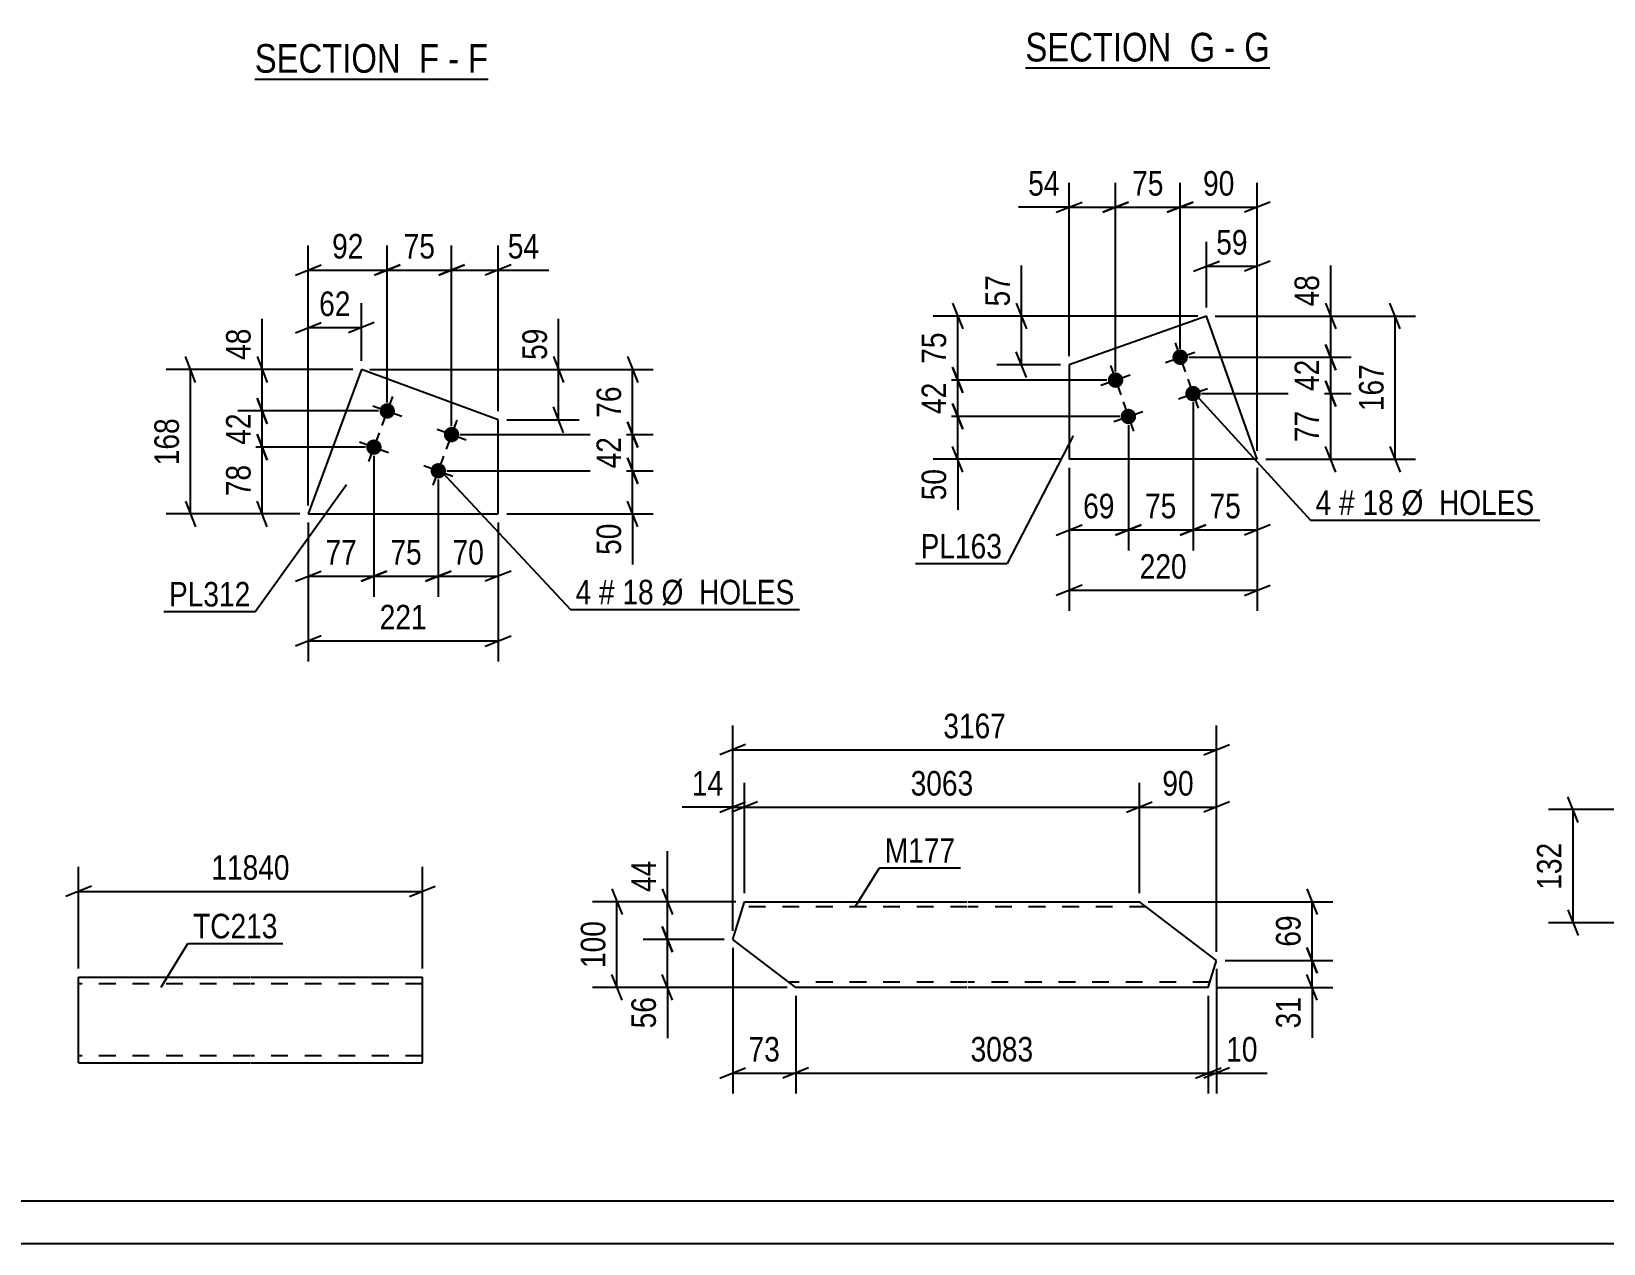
# Model space of a CAD drawing. Header units: millimetres. Extents: x 0 to 841, y 0 to 594.
# Drawn here: x 216.3 to 399.7, y 0 to 141.4 of the extents above; entities that cross this region are included whole.
import ezdxf

# ---------------------------------------------------------------- set-up
doc = ezdxf.new("R2010")
doc.units = ezdxf.units.MM
doc.linetypes.add('DXK_LINE_DOT2', pattern=[3.9198, 1.9599, -1.9599])
doc.styles.add('Arial Narrow', font='ARIALN.TTF', dxfattribs={"height": 0.2})

# ---------------------------------------------------------------- blocks, each defined once
blk = doc.blocks.new('Unknown-318889761-1133')
at = {"color": 5, "linetype": 'Continuous'}
for p, q in [((5, 5), (836, 5)), ((0, 0), (841, 0))]:
    blk.add_line(p, q, dxfattribs=at)
blk = doc.blocks.new('Unknown-318889761-13 - 37742')
at = {"color": 6, "linetype": 'Continuous'}
blk.add_line((242.4, 135.86), (269.62, 135.86), dxfattribs=at)
at = {"color": 0, "linetype": 'Continuous'}
for points in [[(260.51, 136.61), (260.51, 140.11), (242.4, 140.11), (242.4, 136.61)], [(263.9, 136.61), (263.9, 140.11), (261.56, 140.11), (261.56, 136.61)], [(266.23, 136.61), (266.23, 140.11), (264.95, 140.11), (264.95, 136.61)], [(269.62, 136.61), (269.62, 140.11), (267.28, 140.11), (267.28, 136.61)]]:
    blk.add_wipeout(points, dxfattribs=at)
at = {"color": 7, "linetype": 'Continuous', "style": 'Arial Narrow'}
for s, p in [('SECTION ', (242.4, 136.61)), ('F', (261.56, 136.61)), ('F', (267.28, 136.61)), ('-', (264.95, 136.61))]:
    blk.add_text(s, height=3.34, dxfattribs=at).set_placement(p)
blk = doc.blocks.new('Unknown-318889761-16 - 5584')
at = {"color": 6, "linetype": 'Continuous'}
blk.add_line((332.3, 137.17), (360.8, 137.17), dxfattribs=at)
at = {"color": 0, "linetype": 'Continuous'}
for points in [[(350.41, 137.92), (350.41, 141.42), (332.3, 141.42), (332.3, 137.92)], [(354.44, 137.92), (354.44, 141.42), (351.46, 141.42), (351.46, 137.92)], [(356.77, 137.92), (356.77, 141.42), (355.49, 141.42), (355.49, 137.92)], [(360.8, 137.92), (360.8, 141.42), (357.82, 141.42), (357.82, 137.92)]]:
    blk.add_wipeout(points, dxfattribs=at)
at = {"color": 7, "linetype": 'Continuous', "style": 'Arial Narrow'}
for s, p in [('SECTION ', (332.3, 137.92)), ('G', (351.46, 137.92)), ('G', (357.82, 137.92)), ('-', (355.49, 137.92))]:
    blk.add_text(s, height=3.34, dxfattribs=at).set_placement(p)
blk = doc.blocks.new('Part-318889761-6857 - 6850')
at = {"color": 2, "linetype": 'Continuous'}
for p, q in [((221.85, 21.09), (221.85, 31.09)), ((221.85, 31.09), (241.85, 31.09)), ((241.95, 31.09), (261.95, 31.09)), ((261.95, 21.09), (261.95, 31.09)), ((221.85, 21.09), (241.85, 21.09)), ((241.95, 21.09), (261.95, 21.09))]:
    blk.add_line(p, q, dxfattribs=at)
at = {"color": 7, "linetype": 'DXK_LINE_DOT2'}
for p, q in [((241.85, 30.29), (221.85, 30.29)), ((261.95, 30.29), (241.95, 30.29)), ((241.85, 21.89), (221.85, 21.89)), ((221.85, 21.22), (221.85, 21.09)), ((261.95, 21.89), (241.95, 21.89)), ((261.95, 21.09), (261.95, 21.22))]:
    blk.add_line(p, q, dxfattribs=at)
blk = doc.blocks.new('Part-318889761-6342 - 6336')
at = {"color": 2, "linetype": 'Continuous'}
for p, q in [((298.16, 35.49), (299.53, 39.89)), ((299.53, 39.89), (325.5, 39.89)), ((325.6, 39.89), (345.6, 39.89)), ((354.6, 33.04), (345.6, 39.89)), ((305.5, 29.89), (298.16, 35.49)), ((353.62, 29.89), (354.6, 33.04)), ((325.5, 29.89), (305.5, 29.89)), ((353.62, 29.89), (325.6, 29.89))]:
    blk.add_line(p, q, dxfattribs=at)
at = {"color": 7, "linetype": 'DXK_LINE_DOT2'}
for p, q in [((325.5, 39.29), (299.34, 39.29)), ((346.39, 39.29), (325.6, 39.29)), ((325.5, 30.49), (304.71, 30.49)), ((353.8, 30.49), (325.6, 30.49))]:
    blk.add_line(p, q, dxfattribs=at)
blk = doc.blocks.new('Bolt-318889761-7833 - 7799')
at = {"linetype": 'Continuous'}
for points in [[(258.69, 96.83, -1), (257, 97.45, -1)], [(257.14, 92.61, -1), (255.45, 93.23, -1)], [(266.2, 94.07, -1), (264.51, 94.69, -1)], [(264.65, 89.85, -1), (262.96, 90.47, -1)]]:
    blk.add_hatch(color=1, dxfattribs=at).paths.add_polyline_path(points)
at = {"color": 1, "linetype": 'Continuous'}
for p, q in [((256.16, 97.76), (259.54, 96.52)), ((258.47, 98.83), (257.23, 95.45)), ((265.98, 96.07), (264.74, 92.69)), ((254.61, 93.54), (257.98, 92.3)), ((256.92, 94.61), (255.67, 91.23)), ((263.67, 95), (267.05, 93.76)), ((264.43, 91.85), (263.18, 88.47)), ((262.11, 90.78), (265.49, 89.54))]:
    blk.add_line(p, q, dxfattribs=at)
blk = doc.blocks.new('Part-318889761-7838 - 7799')
at = {"color": 2, "linetype": 'Continuous'}
for p, q in [((254.83, 101.98), (248.64, 85.13)), ((270.79, 96.11), (254.83, 101.98)), ((270.79, 85.13), (270.79, 96.11)), ((248.64, 85.13), (270.79, 85.13))]:
    blk.add_line(p, q, dxfattribs=at)
blk = doc.blocks.new('Bolt-318889761-7967 - 7961')
at = {"linetype": 'Continuous'}
for points in [[(351.2, 103.72, -1), (349.5, 103.11, -1)], [(343.66, 101.04, -1), (341.96, 100.44, -1)], [(352.7, 99.47, -1), (351, 98.87, -1)], [(345.16, 96.8, -1), (343.46, 96.2, -1)]]:
    blk.add_hatch(color=1, dxfattribs=at).paths.add_polyline_path(points)
at = {"color": 1, "linetype": 'Continuous'}
for p, q in [((349.75, 105.11), (350.95, 101.72)), ((348.65, 102.81), (352.04, 104.02)), ((341.11, 100.14), (344.5, 101.34)), ((342.21, 102.44), (343.41, 99.04)), ((351.25, 100.87), (352.45, 97.48)), ((350.16, 98.57), (353.55, 99.78)), ((343.71, 98.2), (344.91, 94.8)), ((342.62, 95.9), (346.01, 97.1))]:
    blk.add_line(p, q, dxfattribs=at)
blk = doc.blocks.new('Part-318889761-7972 - 7961')
at = {"color": 2, "linetype": 'Continuous'}
for p, q in [((353.42, 108.22), (337.4, 102.53)), ((359.35, 91.5), (353.42, 108.22)), ((337.4, 102.53), (337.4, 91.5)), ((359.35, 91.5), (337.4, 91.5))]:
    blk.add_line(p, q, dxfattribs=at)
blk = doc.blocks.new('StraightDimension-318889761-6860 - 6850')
at = {"color": 7, "linetype": 'Continuous'}
for p, q in [((221.85, 32.09), (221.85, 43.94)), ((261.95, 32.09), (261.95, 43.94)), ((223.35, 41.69), (220.35, 40.49)), ((221.85, 41.09), (261.95, 41.09)), ((260.45, 40.49), (263.45, 41.69))]:
    blk.add_line(p, q, dxfattribs=at)
at = {"color": 0}
blk.add_wipeout([(247.07, 41.84), (247.07, 46.04), (236.73, 46.04), (236.73, 41.84)], dxfattribs=at)
at = {"color": 3, "style": 'Arial Narrow'}
blk.add_text('11840', height=2.863, dxfattribs=at).set_placement((237.33, 42.44))
blk = doc.blocks.new('StraightDimension-318889761-39239 - 39198')
at = {"color": 7, "linetype": 'Continuous'}
for p, q in [((396.78, 49.13), (395.58, 52.13)), ((402.97, 50.63), (393.33, 50.63)), ((396.18, 37.43), (396.18, 50.63)), ((395.58, 38.93), (396.78, 35.93)), ((405.05, 37.43), (393.33, 37.43))]:
    blk.add_line(p, q, dxfattribs=at)
at = {"color": 0}
blk.add_wipeout([(395.43, 47.37), (391.23, 47.37), (391.23, 40.68), (395.43, 40.68)], dxfattribs=at)
at = {"color": 3, "style": 'Arial Narrow'}
blk.add_text('132', height=2.863, rotation=90.0002, dxfattribs=at).set_placement((394.83, 41.28))
blk = doc.blocks.new('StraightDimension-318889761-38335 - 6336')
at = {"color": 7, "linetype": 'Continuous'}
for p, q in [((345.6, 40.89), (345.6, 53.77)), ((354.6, 34.04), (354.6, 53.77)), ((344.1, 50.32), (347.1, 51.52)), ((356.1, 51.52), (353.1, 50.32)), ((345.6, 50.92), (354.6, 50.92))]:
    blk.add_line(p, q, dxfattribs=at)
at = {"color": 0}
blk.add_wipeout([(352.53, 51.67), (352.53, 55.87), (347.67, 55.87), (347.67, 51.67)], dxfattribs=at)
at = {"color": 3, "style": 'Arial Narrow'}
blk.add_text('90', height=2.863, dxfattribs=at).set_placement((348.27, 52.27))
blk = doc.blocks.new('StraightDimension-318889761-38444 - 6336')
at = {"color": 7, "linetype": 'Continuous'}
for p, q in [((284.04, 41.39), (285.24, 38.39)), ((298.53, 39.89), (281.79, 39.89)), ((284.64, 29.89), (284.64, 39.89)), ((285.24, 28.39), (284.04, 31.39)), ((304.5, 29.89), (281.79, 29.89))]:
    blk.add_line(p, q, dxfattribs=at)
at = {"color": 0}
blk.add_wipeout([(283.89, 38.23), (279.69, 38.23), (279.69, 31.55), (283.89, 31.55)], dxfattribs=at)
at = {"color": 3, "style": 'Arial Narrow'}
blk.add_text('100', height=2.863, rotation=90.0002, dxfattribs=at).set_placement((283.29, 32.15))
blk = doc.blocks.new('StraightDimension-318889761-38337 - 6336')
at = {"color": 7, "linetype": 'Continuous'}
for p, q in [((298.16, 36.49), (298.16, 53.77)), ((299.53, 40.89), (299.53, 53.77)), ((296.66, 50.32), (299.66, 51.52)), ((301.03, 51.52), (298.03, 50.32)), ((298.16, 50.92), (299.53, 50.92))]:
    blk.add_line(p, q, dxfattribs=at)
at = {"color": 0}
blk.add_wipeout([(297.63, 51.67), (297.63, 55.87), (292.78, 55.87), (292.78, 51.67)], dxfattribs=at)
at = {"color": 7, "linetype": 'Continuous'}
blk.add_line((298.16, 50.92), (292.25, 50.92), dxfattribs=at)
blk.add_line((298.16, 50.92), (292.25, 50.92), dxfattribs=at)
at = {"color": 3, "style": 'Arial Narrow'}
blk.add_text('14', height=2.863, dxfattribs=at).set_placement((293.38, 52.27))
blk = doc.blocks.new('StraightDimension-318889761-38477 - 6336')
at = {"color": 7, "linetype": 'Continuous'}
for p, q in [((355.6, 33.04), (368.14, 33.04)), ((365.14, 34.54), (366.34, 31.54)), ((365.74, 29.89), (365.74, 33.04)), ((366.34, 28.39), (365.14, 31.39)), ((354.62, 29.89), (368.14, 29.89))]:
    blk.add_line(p, q, dxfattribs=at)
at = {"color": 0}
blk.add_wipeout([(364.99, 29.37), (360.79, 29.37), (360.79, 24.51), (364.99, 24.51)], dxfattribs=at)
at = {"color": 7, "linetype": 'Continuous'}
blk.add_line((365.74, 29.89), (365.74, 23.99), dxfattribs=at)
blk.add_line((365.74, 29.89), (365.74, 23.99), dxfattribs=at)
at = {"color": 3, "style": 'Arial Narrow'}
blk.add_text('31', height=2.863, rotation=90.0002, dxfattribs=at).set_placement((364.39, 25.11))
blk = doc.blocks.new('StraightDimension-318889761-38396 - 6336')
at = {"color": 7, "linetype": 'Continuous'}
for p, q in [((289.94, 36.99), (291.14, 33.99)), ((297.16, 35.49), (287.69, 35.49)), ((290.54, 29.89), (290.54, 35.49)), ((291.14, 28.39), (289.94, 31.39)), ((304.5, 29.89), (287.69, 29.89))]:
    blk.add_line(p, q, dxfattribs=at)
at = {"color": 0}
blk.add_wipeout([(289.79, 29.37), (285.59, 29.37), (285.59, 24.51), (289.79, 24.51)], dxfattribs=at)
at = {"color": 7, "linetype": 'Continuous'}
blk.add_line((290.54, 29.89), (290.54, 23.98), dxfattribs=at)
blk.add_line((290.54, 29.89), (290.54, 23.98), dxfattribs=at)
at = {"color": 3, "style": 'Arial Narrow'}
blk.add_text('56', height=2.863, rotation=90.0002, dxfattribs=at).set_placement((289.19, 25.11))
blk = doc.blocks.new('StraightDimension-318889761-38324 - 6336')
at = {"color": 7, "linetype": 'Continuous'}
for p, q in [((298.16, 36.49), (298.16, 60.46)), ((354.6, 34.04), (354.6, 60.46)), ((299.66, 58.21), (296.66, 57.01)), ((298.16, 57.61), (354.6, 57.61)), ((353.1, 57.01), (356.1, 58.21))]:
    blk.add_line(p, q, dxfattribs=at)
at = {"color": 0}
blk.add_wipeout([(330.63, 58.36), (330.63, 62.56), (322.12, 62.56), (322.12, 58.36)], dxfattribs=at)
at = {"color": 3, "style": 'Arial Narrow'}
blk.add_text('3167', height=2.863, dxfattribs=at).set_placement((322.72, 58.96))
blk = doc.blocks.new('StraightDimension-318889761-38336 - 6336')
at = {"color": 7, "linetype": 'Continuous'}
for p, q in [((299.53, 40.89), (299.53, 53.77)), ((345.6, 40.89), (345.6, 53.77)), ((301.03, 51.52), (298.03, 50.32)), ((344.1, 50.32), (347.1, 51.52)), ((299.53, 50.92), (345.6, 50.92))]:
    blk.add_line(p, q, dxfattribs=at)
at = {"color": 0}
blk.add_wipeout([(326.82, 51.67), (326.82, 55.87), (318.31, 55.87), (318.31, 51.67)], dxfattribs=at)
at = {"color": 3, "style": 'Arial Narrow'}
blk.add_text('3063', height=2.863, dxfattribs=at).set_placement((318.91, 52.27))
blk = doc.blocks.new('StraightDimension-318889761-38395 - 6336')
at = {"color": 7, "linetype": 'Continuous'}
for p, q in [((289.94, 41.39), (291.14, 38.39)), ((298.53, 39.89), (287.69, 39.89)), ((290.54, 35.49), (290.54, 39.89)), ((291.14, 33.99), (289.94, 36.99)), ((297.16, 35.49), (287.69, 35.49))]:
    blk.add_line(p, q, dxfattribs=at)
at = {"color": 0}
blk.add_wipeout([(289.79, 45.27), (285.59, 45.27), (285.59, 40.42), (289.79, 40.42)], dxfattribs=at)
at = {"color": 7, "linetype": 'Continuous'}
blk.add_line((290.54, 39.89), (290.54, 45.8), dxfattribs=at)
blk.add_line((290.54, 39.89), (290.54, 45.8), dxfattribs=at)
at = {"color": 3, "style": 'Arial Narrow'}
blk.add_text('44', height=2.863, rotation=90.0002, dxfattribs=at).set_placement((289.19, 41.02))
blk = doc.blocks.new('StraightDimension-318889761-38476 - 6336')
at = {"color": 7, "linetype": 'Continuous'}
for p, q in [((365.14, 41.39), (366.34, 38.39)), ((346.6, 39.89), (368.14, 39.89)), ((365.74, 33.04), (365.74, 39.89)), ((355.6, 33.04), (368.14, 33.04)), ((366.34, 31.54), (365.14, 34.54))]:
    blk.add_line(p, q, dxfattribs=at)
at = {"color": 0}
blk.add_wipeout([(364.99, 38.89), (360.79, 38.89), (360.79, 34.04), (364.99, 34.04)], dxfattribs=at)
at = {"color": 3, "style": 'Arial Narrow'}
blk.add_text('69', height=2.863, rotation=90.0002, dxfattribs=at).set_placement((364.39, 34.64))
blk = doc.blocks.new('StraightDimension-318889761-38525 - 6336')
at = {"color": 7, "linetype": 'Continuous'}
for p, q in [((354.6, 32.04), (354.6, 17.49)), ((353.62, 28.89), (353.62, 17.49)), ((352.12, 19.29), (355.12, 20.49)), ((356.1, 20.49), (353.1, 19.29)), ((353.62, 19.89), (354.6, 19.89))]:
    blk.add_line(p, q, dxfattribs=at)
at = {"color": 0}
blk.add_wipeout([(359.98, 20.64), (359.98, 24.84), (355.12, 24.84), (355.12, 20.64)], dxfattribs=at)
at = {"color": 7, "linetype": 'Continuous'}
blk.add_line((354.6, 19.89), (360.5, 19.89), dxfattribs=at)
blk.add_line((354.6, 19.89), (360.5, 19.89), dxfattribs=at)
at = {"color": 3, "style": 'Arial Narrow'}
blk.add_text('10', height=2.863, dxfattribs=at).set_placement((355.72, 21.24))
blk = doc.blocks.new('StraightDimension-318889761-38526 - 6336')
at = {"color": 7, "linetype": 'Continuous'}
for p, q in [((305.5, 28.89), (305.5, 17.49)), ((353.62, 28.89), (353.62, 17.49)), ((307, 20.49), (304, 19.29)), ((352.12, 19.29), (355.12, 20.49)), ((305.5, 19.89), (353.62, 19.89))]:
    blk.add_line(p, q, dxfattribs=at)
at = {"color": 0}
blk.add_wipeout([(333.81, 20.64), (333.81, 24.84), (325.3, 24.84), (325.3, 20.64)], dxfattribs=at)
at = {"color": 3, "style": 'Arial Narrow'}
blk.add_text('3083', height=2.863, dxfattribs=at).set_placement((325.9, 21.24))
blk = doc.blocks.new('StraightDimension-318889761-38527 - 6336')
at = {"color": 7, "linetype": 'Continuous'}
for p, q in [((298.16, 34.49), (298.16, 17.49)), ((305.5, 28.89), (305.5, 17.49)), ((296.66, 19.29), (299.66, 20.49)), ((307, 20.49), (304, 19.29)), ((298.16, 19.89), (305.5, 19.89))]:
    blk.add_line(p, q, dxfattribs=at)
at = {"color": 0}
blk.add_wipeout([(304.26, 20.64), (304.26, 24.84), (299.4, 24.84), (299.4, 20.64)], dxfattribs=at)
at = {"color": 3, "style": 'Arial Narrow'}
blk.add_text('73', height=2.863, dxfattribs=at).set_placement((300, 21.24))
blk = doc.blocks.new('StraightDimension-318889761-7840 - 7799')
at = {"color": 7, "linetype": 'Continuous'}
for p, q in [((264.8, 90.16), (288.88, 90.16)), ((285.88, 91.66), (287.08, 88.66)), ((286.48, 85.13), (286.48, 90.16)), ((287.08, 83.63), (285.88, 86.63)), ((271.79, 85.13), (288.88, 85.13))]:
    blk.add_line(p, q, dxfattribs=at)
at = {"color": 0}
blk.add_wipeout([(285.73, 84.61), (281.53, 84.61), (281.53, 79.75), (285.73, 79.75)], dxfattribs=at)
at = {"color": 7, "linetype": 'Continuous'}
blk.add_line((286.48, 85.13), (286.48, 79.23), dxfattribs=at)
blk.add_line((286.48, 85.13), (286.48, 79.23), dxfattribs=at)
at = {"color": 3, "style": 'Arial Narrow'}
blk.add_text('50', height=2.863, rotation=90.0002, dxfattribs=at).set_placement((285.13, 80.35))
blk = doc.blocks.new('StraightDimension-318889761-7854 - 7799')
at = {"color": 7, "linetype": 'Continuous'}
for p, q in [((285.88, 103.48), (287.08, 100.48)), ((255.83, 101.98), (288.88, 101.98)), ((286.48, 94.38), (286.48, 101.98)), ((287.08, 92.88), (285.88, 95.88)), ((266.36, 94.38), (288.88, 94.38))]:
    blk.add_line(p, q, dxfattribs=at)
at = {"color": 0}
blk.add_wipeout([(285.73, 100.61), (281.53, 100.61), (281.53, 95.75), (285.73, 95.75)], dxfattribs=at)
at = {"color": 3, "style": 'Arial Narrow'}
blk.add_text('76', height=2.863, rotation=90.0002, dxfattribs=at).set_placement((285.13, 96.35))
blk = doc.blocks.new('StraightDimension-318889761-7846 - 7799')
at = {"color": 7, "linetype": 'Continuous'}
for p, q in [((285.88, 95.88), (287.08, 92.88)), ((266.36, 94.38), (288.88, 94.38)), ((286.48, 90.16), (286.48, 94.38)), ((264.8, 90.16), (288.88, 90.16)), ((287.08, 88.66), (285.88, 91.66))]:
    blk.add_line(p, q, dxfattribs=at)
at = {"color": 0}
blk.add_wipeout([(285.73, 94.7), (281.53, 94.7), (281.53, 89.84), (285.73, 89.84)], dxfattribs=at)
at = {"color": 3, "style": 'Arial Narrow'}
blk.add_text('42', height=2.863, rotation=90.0002, dxfattribs=at).set_placement((285.13, 90.44))
blk = doc.blocks.new('StraightDimension-318889761-7863 - 7799')
at = {"color": 7, "linetype": 'Continuous'}
for p, q in [((248.64, 86.13), (248.64, 116.43)), ((257.85, 98.14), (257.85, 116.43)), ((247.14, 112.98), (250.14, 114.18)), ((259.35, 114.18), (256.35, 112.98)), ((248.64, 113.58), (257.85, 113.58))]:
    blk.add_line(p, q, dxfattribs=at)
at = {"color": 0}
blk.add_wipeout([(255.67, 114.33), (255.67, 118.53), (250.82, 118.53), (250.82, 114.33)], dxfattribs=at)
at = {"color": 3, "style": 'Arial Narrow'}
blk.add_text('92', height=2.863, dxfattribs=at).set_placement((251.42, 114.93))
blk = doc.blocks.new('StraightDimension-318889761-7869 - 7799')
at = {"color": 7, "linetype": 'Continuous'}
for p, q in [((257.85, 98.14), (257.85, 116.43)), ((265.36, 95.38), (265.36, 116.43)), ((256.35, 112.98), (259.35, 114.18)), ((266.86, 114.18), (263.86, 112.98)), ((257.85, 113.58), (265.36, 113.58))]:
    blk.add_line(p, q, dxfattribs=at)
at = {"color": 0}
blk.add_wipeout([(264.03, 114.33), (264.03, 118.53), (259.17, 118.53), (259.17, 114.33)], dxfattribs=at)
at = {"color": 3, "style": 'Arial Narrow'}
blk.add_text('75', height=2.863, dxfattribs=at).set_placement((259.77, 114.93))
blk = doc.blocks.new('StraightDimension-318889761-7877 - 7799')
at = {"color": 7, "linetype": 'Continuous'}
for p, q in [((265.36, 95.38), (265.36, 116.43)), ((270.79, 97.11), (270.79, 116.43)), ((263.86, 112.98), (266.86, 114.18)), ((272.29, 114.18), (269.29, 112.98)), ((265.36, 113.58), (270.79, 113.58))]:
    blk.add_line(p, q, dxfattribs=at)
at = {"color": 0}
blk.add_wipeout([(276.17, 114.33), (276.17, 118.53), (271.31, 118.53), (271.31, 114.33)], dxfattribs=at)
at = {"color": 7, "linetype": 'Continuous'}
blk.add_line((270.79, 113.58), (276.69, 113.58), dxfattribs=at)
blk.add_line((270.79, 113.58), (276.69, 113.58), dxfattribs=at)
at = {"color": 3, "style": 'Arial Narrow'}
blk.add_text('54', height=2.863, dxfattribs=at).set_placement((271.91, 114.93))
blk = doc.blocks.new('StraightDimension-318889761-7886 - 7799')
at = {"color": 7, "linetype": 'Continuous'}
for p, q in [((242.66, 94.42), (243.86, 91.42)), ((255.3, 92.92), (240.41, 92.92)), ((243.26, 85.13), (243.26, 92.92)), ((243.86, 83.63), (242.66, 86.63)), ((247.64, 85.13), (240.41, 85.13))]:
    blk.add_line(p, q, dxfattribs=at)
at = {"color": 0}
blk.add_wipeout([(242.51, 91.45), (238.31, 91.45), (238.31, 86.6), (242.51, 86.6)], dxfattribs=at)
at = {"color": 3, "style": 'Arial Narrow'}
blk.add_text('78', height=2.863, rotation=90.0002, dxfattribs=at).set_placement((241.91, 87.2))
blk = doc.blocks.new('StraightDimension-318889761-7892 - 7799')
at = {"color": 7, "linetype": 'Continuous'}
for p, q in [((242.66, 98.64), (243.86, 95.64)), ((256.85, 97.14), (240.41, 97.14)), ((243.26, 92.92), (243.26, 97.14)), ((243.86, 91.42), (242.66, 94.42)), ((255.3, 92.92), (240.41, 92.92))]:
    blk.add_line(p, q, dxfattribs=at)
at = {"color": 0}
blk.add_wipeout([(242.51, 97.46), (238.31, 97.46), (238.31, 92.6), (242.51, 92.6)], dxfattribs=at)
at = {"color": 3, "style": 'Arial Narrow'}
blk.add_text('42', height=2.863, rotation=90.0002, dxfattribs=at).set_placement((241.91, 93.2))
blk = doc.blocks.new('StraightDimension-318889761-7900 - 7799')
at = {"color": 7, "linetype": 'Continuous'}
for p, q in [((242.66, 103.48), (243.86, 100.48)), ((253.83, 101.98), (240.41, 101.98)), ((243.26, 97.14), (243.26, 101.98)), ((243.86, 95.64), (242.66, 98.64)), ((256.85, 97.14), (240.41, 97.14))]:
    blk.add_line(p, q, dxfattribs=at)
at = {"color": 0}
blk.add_wipeout([(242.51, 107.36), (238.31, 107.36), (238.31, 102.5), (242.51, 102.5)], dxfattribs=at)
at = {"color": 7, "linetype": 'Continuous'}
blk.add_line((243.26, 101.98), (243.26, 107.89), dxfattribs=at)
blk.add_line((243.26, 101.98), (243.26, 107.89), dxfattribs=at)
at = {"color": 3, "style": 'Arial Narrow'}
blk.add_text('48', height=2.863, rotation=90.0002, dxfattribs=at).set_placement((241.91, 103.1))
blk = doc.blocks.new('StraightDimension-318889761-7909 - 7799')
at = {"color": 7, "linetype": 'Continuous'}
for p, q in [((256.3, 91.92), (256.3, 75.47)), ((248.64, 84.13), (248.64, 75.47)), ((247.14, 77.27), (250.14, 78.47)), ((248.64, 77.87), (256.3, 77.87)), ((257.8, 78.47), (254.8, 77.27))]:
    blk.add_line(p, q, dxfattribs=at)
at = {"color": 0}
blk.add_wipeout([(254.9, 78.62), (254.9, 82.82), (250.04, 82.82), (250.04, 78.62)], dxfattribs=at)
at = {"color": 3, "style": 'Arial Narrow'}
blk.add_text('77', height=2.863, dxfattribs=at).set_placement((250.64, 79.22))
blk = doc.blocks.new('StraightDimension-318889761-7915 - 7799')
at = {"color": 7, "linetype": 'Continuous'}
for p, q in [((256.3, 91.92), (256.3, 75.47)), ((263.8, 89.16), (263.8, 75.47)), ((254.8, 77.27), (257.8, 78.47)), ((256.3, 77.87), (263.8, 77.87)), ((265.3, 78.47), (262.3, 77.27))]:
    blk.add_line(p, q, dxfattribs=at)
at = {"color": 0}
blk.add_wipeout([(262.48, 78.62), (262.48, 82.82), (257.62, 82.82), (257.62, 78.62)], dxfattribs=at)
at = {"color": 3, "style": 'Arial Narrow'}
blk.add_text('75', height=2.863, dxfattribs=at).set_placement((258.22, 79.22))
blk = doc.blocks.new('StraightDimension-318889761-7923 - 7799')
at = {"color": 7, "linetype": 'Continuous'}
for p, q in [((263.8, 89.16), (263.8, 75.47)), ((270.79, 84.13), (270.79, 75.47)), ((262.3, 77.27), (265.3, 78.47)), ((263.8, 77.87), (270.79, 77.87)), ((272.29, 78.47), (269.29, 77.27))]:
    blk.add_line(p, q, dxfattribs=at)
at = {"color": 0}
blk.add_wipeout([(269.72, 78.62), (269.72, 82.82), (264.87, 82.82), (264.87, 78.62)], dxfattribs=at)
at = {"color": 3, "style": 'Arial Narrow'}
blk.add_text('70', height=2.863, dxfattribs=at).set_placement((265.47, 79.22))
blk = doc.blocks.new('StraightDimension-318889761-7937 - 7799')
at = {"color": 7, "linetype": 'Continuous'}
for p, q in [((277.23, 103.48), (278.43, 100.48)), ((255.83, 101.98), (280.23, 101.98)), ((277.83, 96.11), (277.83, 101.98)), ((278.43, 94.61), (277.23, 97.61)), ((271.79, 96.11), (280.23, 96.11))]:
    blk.add_line(p, q, dxfattribs=at)
at = {"color": 0}
blk.add_wipeout([(277.08, 107.36), (272.88, 107.36), (272.88, 102.5), (277.08, 102.5)], dxfattribs=at)
at = {"color": 7, "linetype": 'Continuous'}
blk.add_line((277.83, 101.98), (277.83, 107.89), dxfattribs=at)
blk.add_line((277.83, 101.98), (277.83, 107.89), dxfattribs=at)
at = {"color": 3, "style": 'Arial Narrow'}
blk.add_text('59', height=2.863, rotation=90.0002, dxfattribs=at).set_placement((276.48, 103.1))
blk = doc.blocks.new('StraightDimension-318889761-7930 - 7799')
at = {"color": 7, "linetype": 'Continuous'}
for p, q in [((235.5, 100.48), (234.3, 103.48)), ((253.83, 101.98), (232.05, 101.98)), ((234.9, 85.13), (234.9, 101.98)), ((234.3, 86.63), (235.5, 83.63)), ((247.64, 85.13), (232.05, 85.13))]:
    blk.add_line(p, q, dxfattribs=at)
at = {"color": 0}
blk.add_wipeout([(234.15, 96.9), (229.95, 96.9), (229.95, 90.21), (234.15, 90.21)], dxfattribs=at)
at = {"color": 3, "style": 'Arial Narrow'}
blk.add_text('168', height=2.863, rotation=90.0002, dxfattribs=at).set_placement((233.55, 90.81))
blk = doc.blocks.new('StraightDimension-318889761-7946 - 7799')
at = {"color": 7, "linetype": 'Continuous'}
for p, q in [((248.64, 84.13), (248.64, 67.91)), ((270.79, 84.13), (270.79, 67.91)), ((250.14, 70.91), (247.14, 69.71)), ((248.64, 70.31), (270.79, 70.31)), ((269.29, 69.71), (272.29, 70.91))]:
    blk.add_line(p, q, dxfattribs=at)
at = {"color": 0}
blk.add_wipeout([(263.06, 71.06), (263.06, 75.26), (256.37, 75.26), (256.37, 71.06)], dxfattribs=at)
at = {"color": 3, "style": 'Arial Narrow'}
blk.add_text('221', height=2.863, dxfattribs=at).set_placement((256.97, 71.66))
blk = doc.blocks.new('StraightDimension-318889761-7951 - 7799')
at = {"color": 7, "linetype": 'Continuous'}
for p, q in [((248.64, 86.13), (248.64, 109.72)), ((254.83, 102.98), (254.83, 109.72)), ((247.14, 106.27), (250.14, 107.47)), ((248.64, 106.87), (254.83, 106.87)), ((256.33, 107.47), (253.33, 106.27))]:
    blk.add_line(p, q, dxfattribs=at)
at = {"color": 0}
blk.add_wipeout([(254.16, 107.62), (254.16, 111.82), (249.31, 111.82), (249.31, 107.62)], dxfattribs=at)
at = {"color": 3, "style": 'Arial Narrow'}
blk.add_text('62', height=2.863, dxfattribs=at).set_placement((249.91, 108.22))
blk = doc.blocks.new('StraightDimension-318889761-7995 - 7961')
at = {"color": 7, "linetype": 'Continuous'}
for p, q in [((352.85, 99.17), (370.31, 99.17)), ((367.31, 100.67), (368.51, 97.67)), ((367.91, 91.5), (367.91, 99.17)), ((368.51, 90), (367.31, 93)), ((360.35, 91.5), (370.31, 91.5))]:
    blk.add_line(p, q, dxfattribs=at)
at = {"color": 0}
blk.add_wipeout([(367.16, 97.77), (362.96, 97.77), (362.96, 92.91), (367.16, 92.91)], dxfattribs=at)
at = {"color": 3, "style": 'Arial Narrow'}
blk.add_text('77', height=2.863, rotation=90.0002, dxfattribs=at).set_placement((366.56, 93.51))
blk = doc.blocks.new('StraightDimension-318889761-8091 - 7961')
at = {"color": 7, "linetype": 'Continuous'}
for p, q in [((353.42, 109.22), (353.42, 116.89)), ((359.35, 92.5), (359.35, 116.89)), ((351.92, 113.44), (354.92, 114.64)), ((353.42, 114.04), (359.35, 114.04)), ((360.85, 114.64), (357.85, 113.44))]:
    blk.add_line(p, q, dxfattribs=at)
at = {"color": 0}
blk.add_wipeout([(358.81, 114.79), (358.81, 118.99), (353.96, 118.99), (353.96, 114.79)], dxfattribs=at)
at = {"color": 3, "style": 'Arial Narrow'}
blk.add_text('59', height=2.863, dxfattribs=at).set_placement((354.56, 115.39))
blk = doc.blocks.new('StraightDimension-318889761-8032 - 7961')
at = {"color": 7, "linetype": 'Continuous'}
for p, q in [((352.42, 108.22), (321.55, 108.22)), ((323.8, 109.72), (325, 106.72)), ((324.4, 100.74), (324.4, 108.22)), ((325, 99.24), (323.8, 102.24)), ((341.81, 100.74), (321.55, 100.74))]:
    blk.add_line(p, q, dxfattribs=at)
at = {"color": 0}
blk.add_wipeout([(323.65, 106.91), (319.45, 106.91), (319.45, 102.05), (323.65, 102.05)], dxfattribs=at)
at = {"color": 3, "style": 'Arial Narrow'}
blk.add_text('75', height=2.863, rotation=90.0002, dxfattribs=at).set_placement((323.05, 102.65))
blk = doc.blocks.new('StraightDimension-318889761-7988 - 7961')
at = {"color": 7, "linetype": 'Continuous'}
for p, q in [((351.85, 98.17), (351.85, 80.87)), ((359.35, 90.5), (359.35, 80.87)), ((350.35, 82.67), (353.35, 83.87)), ((351.85, 83.27), (359.35, 83.27)), ((360.85, 83.87), (357.85, 82.67))]:
    blk.add_line(p, q, dxfattribs=at)
at = {"color": 0}
blk.add_wipeout([(358.03, 84.02), (358.03, 88.22), (353.17, 88.22), (353.17, 84.02)], dxfattribs=at)
at = {"color": 3, "style": 'Arial Narrow'}
blk.add_text('75', height=2.863, dxfattribs=at).set_placement((353.77, 84.62))
blk = doc.blocks.new('StraightDimension-318889761-7980 - 7961')
at = {"color": 7, "linetype": 'Continuous'}
for p, q in [((351.85, 98.17), (351.85, 80.87)), ((344.31, 95.5), (344.31, 80.87)), ((342.81, 82.67), (345.81, 83.87)), ((344.31, 83.27), (351.85, 83.27)), ((353.35, 83.87), (350.35, 82.67))]:
    blk.add_line(p, q, dxfattribs=at)
at = {"color": 0}
blk.add_wipeout([(350.51, 84.02), (350.51, 88.22), (345.65, 88.22), (345.65, 84.02)], dxfattribs=at)
at = {"color": 3, "style": 'Arial Narrow'}
blk.add_text('75', height=2.863, dxfattribs=at).set_placement((346.25, 84.62))
blk = doc.blocks.new('StraightDimension-318889761-7974 - 7961')
at = {"color": 7, "linetype": 'Continuous'}
for p, q in [((344.31, 95.5), (344.31, 80.87)), ((337.4, 90.5), (337.4, 80.87)), ((335.9, 82.67), (338.9, 83.87)), ((337.4, 83.27), (344.31, 83.27)), ((345.81, 83.87), (342.81, 82.67))]:
    blk.add_line(p, q, dxfattribs=at)
at = {"color": 0}
blk.add_wipeout([(343.28, 84.02), (343.28, 88.22), (338.43, 88.22), (338.43, 84.02)], dxfattribs=at)
at = {"color": 3, "style": 'Arial Narrow'}
blk.add_text('69', height=2.863, dxfattribs=at).set_placement((339.03, 84.62))
blk = doc.blocks.new('StraightDimension-318889761-8001 - 7961')
at = {"color": 7, "linetype": 'Continuous'}
for p, q in [((367.31, 104.91), (368.51, 101.91)), ((351.35, 103.41), (370.31, 103.41)), ((367.91, 99.17), (367.91, 103.41)), ((352.85, 99.17), (370.31, 99.17)), ((368.51, 97.67), (367.31, 100.67))]:
    blk.add_line(p, q, dxfattribs=at)
at = {"color": 0}
blk.add_wipeout([(367.16, 103.72), (362.96, 103.72), (362.96, 98.87), (367.16, 98.87)], dxfattribs=at)
at = {"color": 3, "style": 'Arial Narrow'}
blk.add_text('42', height=2.863, rotation=90.0002, dxfattribs=at).set_placement((366.56, 99.47))
blk = doc.blocks.new('StraightDimension-318889761-8009 - 7961')
at = {"color": 7, "linetype": 'Continuous'}
for p, q in [((354.42, 108.22), (370.31, 108.22)), ((367.31, 109.72), (368.51, 106.72)), ((367.91, 103.41), (367.91, 108.22)), ((368.51, 101.91), (367.31, 104.91)), ((351.35, 103.41), (370.31, 103.41))]:
    blk.add_line(p, q, dxfattribs=at)
at = {"color": 0}
blk.add_wipeout([(367.16, 113.6), (362.96, 113.6), (362.96, 108.74), (367.16, 108.74)], dxfattribs=at)
at = {"color": 7, "linetype": 'Continuous'}
blk.add_line((367.91, 108.22), (367.91, 114.12), dxfattribs=at)
blk.add_line((367.91, 108.22), (367.91, 114.12), dxfattribs=at)
at = {"color": 3, "style": 'Arial Narrow'}
blk.add_text('48', height=2.863, rotation=90.0002, dxfattribs=at).set_placement((366.56, 109.34))
blk = doc.blocks.new('StraightDimension-318889761-8018 - 7961')
at = {"color": 7, "linetype": 'Continuous'}
for p, q in [((323.8, 98), (325, 95)), ((343.31, 96.5), (321.55, 96.5)), ((324.4, 91.5), (324.4, 96.5)), ((325, 90), (323.8, 93)), ((336.4, 91.5), (321.55, 91.5))]:
    blk.add_line(p, q, dxfattribs=at)
at = {"color": 0}
blk.add_wipeout([(323.65, 90.98), (319.45, 90.98), (319.45, 86.12), (323.65, 86.12)], dxfattribs=at)
at = {"color": 7, "linetype": 'Continuous'}
blk.add_line((324.4, 91.5), (324.4, 85.6), dxfattribs=at)
blk.add_line((324.4, 91.5), (324.4, 85.6), dxfattribs=at)
at = {"color": 3, "style": 'Arial Narrow'}
blk.add_text('50', height=2.863, rotation=90.0002, dxfattribs=at).set_placement((323.05, 86.72))
blk = doc.blocks.new('StraightDimension-318889761-8024 - 7961')
at = {"color": 7, "linetype": 'Continuous'}
for p, q in [((323.8, 102.24), (325, 99.24)), ((341.81, 100.74), (321.55, 100.74)), ((324.4, 96.5), (324.4, 100.74)), ((325, 95), (323.8, 98)), ((343.31, 96.5), (321.55, 96.5))]:
    blk.add_line(p, q, dxfattribs=at)
at = {"color": 0}
blk.add_wipeout([(323.65, 101.05), (319.45, 101.05), (319.45, 96.19), (323.65, 96.19)], dxfattribs=at)
at = {"color": 3, "style": 'Arial Narrow'}
blk.add_text('42', height=2.863, rotation=90.0002, dxfattribs=at).set_placement((323.05, 96.79))
blk = doc.blocks.new('StraightDimension-318889761-8041 - 7961')
at = {"color": 7, "linetype": 'Continuous'}
for p, q in [((337.4, 103.53), (337.4, 123.77)), ((342.81, 101.74), (342.81, 123.77)), ((335.9, 120.32), (338.9, 121.52)), ((344.31, 121.52), (341.31, 120.32)), ((337.4, 120.92), (342.81, 120.92))]:
    blk.add_line(p, q, dxfattribs=at)
at = {"color": 0}
blk.add_wipeout([(336.87, 121.67), (336.87, 125.87), (332.02, 125.87), (332.02, 121.67)], dxfattribs=at)
at = {"color": 7, "linetype": 'Continuous'}
blk.add_line((337.4, 120.92), (331.49, 120.92), dxfattribs=at)
blk.add_line((337.4, 120.92), (331.49, 120.92), dxfattribs=at)
at = {"color": 3, "style": 'Arial Narrow'}
blk.add_text('54', height=2.863, dxfattribs=at).set_placement((332.62, 122.27))
blk = doc.blocks.new('StraightDimension-318889761-8051 - 7961')
at = {"color": 7, "linetype": 'Continuous'}
for p, q in [((342.81, 101.74), (342.81, 123.77)), ((350.35, 104.41), (350.35, 123.77)), ((341.31, 120.32), (344.31, 121.52)), ((351.85, 121.52), (348.85, 120.32)), ((342.81, 120.92), (350.35, 120.92))]:
    blk.add_line(p, q, dxfattribs=at)
at = {"color": 0}
blk.add_wipeout([(349.01, 121.67), (349.01, 125.87), (344.15, 125.87), (344.15, 121.67)], dxfattribs=at)
at = {"color": 3, "style": 'Arial Narrow'}
blk.add_text('75', height=2.863, dxfattribs=at).set_placement((344.75, 122.27))
blk = doc.blocks.new('StraightDimension-318889761-8061 - 7961')
at = {"color": 7, "linetype": 'Continuous'}
for p, q in [((350.35, 104.41), (350.35, 123.77)), ((359.35, 92.5), (359.35, 123.77)), ((348.85, 120.32), (351.85, 121.52)), ((360.85, 121.52), (357.85, 120.32)), ((350.35, 120.92), (359.35, 120.92))]:
    blk.add_line(p, q, dxfattribs=at)
at = {"color": 0}
blk.add_wipeout([(357.28, 121.67), (357.28, 125.87), (352.42, 125.87), (352.42, 121.67)], dxfattribs=at)
at = {"color": 3, "style": 'Arial Narrow'}
blk.add_text('90', height=2.863, dxfattribs=at).set_placement((353.02, 122.27))
blk = doc.blocks.new('StraightDimension-318889761-8070 - 7961')
at = {"color": 7, "linetype": 'Continuous'}
for p, q in [((354.42, 108.22), (377.82, 108.22)), ((376.02, 106.72), (374.82, 109.72)), ((375.42, 91.5), (375.42, 108.22)), ((374.82, 93), (376.02, 90)), ((360.35, 91.5), (377.82, 91.5))]:
    blk.add_line(p, q, dxfattribs=at)
at = {"color": 0}
blk.add_wipeout([(374.67, 103.2), (370.47, 103.2), (370.47, 96.52), (374.67, 96.52)], dxfattribs=at)
at = {"color": 3, "style": 'Arial Narrow'}
blk.add_text('167', height=2.863, rotation=90.0002, dxfattribs=at).set_placement((374.07, 97.12))
blk = doc.blocks.new('StraightDimension-318889761-8077 - 7961')
at = {"color": 7, "linetype": 'Continuous'}
for p, q in [((352.42, 108.22), (328.98, 108.22)), ((331.23, 109.72), (332.43, 106.72)), ((331.83, 102.53), (331.83, 108.22)), ((332.43, 101.03), (331.23, 104.03)), ((336.4, 102.53), (328.98, 102.53))]:
    blk.add_line(p, q, dxfattribs=at)
at = {"color": 0}
blk.add_wipeout([(331.08, 113.6), (326.88, 113.6), (326.88, 108.74), (331.08, 108.74)], dxfattribs=at)
at = {"color": 7, "linetype": 'Continuous'}
blk.add_line((331.83, 108.22), (331.83, 114.12), dxfattribs=at)
blk.add_line((331.83, 108.22), (331.83, 114.12), dxfattribs=at)
at = {"color": 3, "style": 'Arial Narrow'}
blk.add_text('57', height=2.863, rotation=90.0002, dxfattribs=at).set_placement((330.48, 109.34))
blk = doc.blocks.new('StraightDimension-318889761-8086 - 7961')
at = {"color": 7, "linetype": 'Continuous'}
for p, q in [((337.4, 90.5), (337.4, 73.82)), ((359.35, 90.5), (359.35, 73.82)), ((338.9, 76.82), (335.9, 75.62)), ((337.4, 76.22), (359.35, 76.22)), ((357.85, 75.62), (360.85, 76.82))]:
    blk.add_line(p, q, dxfattribs=at)
at = {"color": 0}
blk.add_wipeout([(351.72, 76.97), (351.72, 81.17), (345.03, 81.17), (345.03, 76.97)], dxfattribs=at)
at = {"color": 3, "style": 'Arial Narrow'}
blk.add_text('220', height=2.863, dxfattribs=at).set_placement((345.63, 77.57))
blk = doc.blocks.new('Mark-318889761-6853 - 6850')
at = {"color": 0}
blk.add_wipeout([(245.06, 35.61), (245.06, 38.61), (235.2, 38.61), (235.2, 35.61)], dxfattribs=at)
blk.add_wipeout([(245.06, 35.61), (245.06, 38.61), (235.2, 38.61), (235.2, 35.61)], dxfattribs=at)
at = {"color": 30, "linetype": 'Continuous'}
for p, q in [((231.48, 29.92), (234.6, 35.01)), ((234.6, 35.01), (245.66, 35.01))]:
    blk.add_line(p, q, dxfattribs=at)
at = {"color": 3, "style": 'Arial Narrow'}
blk.add_text('TC213', height=2.863, dxfattribs=at).set_placement((235.2, 35.61))
blk = doc.blocks.new('Mark-318889761-6338 - 6336')
at = {"color": 0}
blk.add_wipeout([(324.12, 44.43), (324.12, 47.43), (315.89, 47.43), (315.89, 44.43)], dxfattribs=at)
blk.add_wipeout([(324.12, 44.43), (324.12, 47.43), (315.89, 47.43), (315.89, 44.43)], dxfattribs=at)
at = {"color": 30, "linetype": 'Continuous'}
for p, q in [((312.5, 39.39), (315.29, 43.83)), ((315.29, 43.83), (324.72, 43.83))]:
    blk.add_line(p, q, dxfattribs=at)
at = {"color": 3, "style": 'Arial Narrow'}
blk.add_text('M177', height=2.863, dxfattribs=at).set_placement((315.89, 44.43))
blk = doc.blocks.new('Mark-318889761-7829 - 7799')
at = {"color": 0}
blk.add_wipeout([(281.65, 74.58), (281.65, 77.58), (279.82, 77.58), (279.82, 74.58)], dxfattribs=at)
blk.add_wipeout([(281.65, 74.58), (281.65, 77.58), (279.82, 77.58), (279.82, 74.58)], dxfattribs=at)
at = {"color": 7, "linetype": 'Continuous'}
blk.add_line((264.18, 90.08), (279.22, 73.98), dxfattribs=at)
at = {"color": 3, "style": 'Arial Narrow'}
blk.add_text('4', height=2.86, dxfattribs=at).set_placement((279.82, 74.58))
at = {"color": 0}
blk.add_wipeout([(284.38, 74.58), (284.38, 77.58), (282.55, 77.58), (282.55, 74.58)], dxfattribs=at)
blk.add_wipeout([(284.38, 74.58), (284.38, 77.58), (282.55, 77.58), (282.55, 74.58)], dxfattribs=at)
at = {"color": 3, "style": 'Arial Narrow'}
blk.add_text('#', height=2.86, dxfattribs=at).set_placement((282.55, 74.58))
at = {"color": 0}
blk.add_wipeout([(288.94, 74.58), (288.94, 77.58), (285.28, 77.58), (285.28, 74.58)], dxfattribs=at)
blk.add_wipeout([(288.94, 74.58), (288.94, 77.58), (285.28, 77.58), (285.28, 74.58)], dxfattribs=at)
at = {"color": 3, "style": 'Arial Narrow'}
blk.add_text('18', height=2.863, dxfattribs=at).set_placement((285.28, 74.58))
at = {"color": 0}
blk.add_wipeout([(305.36, 74.58), (305.36, 77.58), (289.84, 77.58), (289.84, 74.58)], dxfattribs=at)
blk.add_wipeout([(305.36, 74.58), (305.36, 77.58), (289.84, 77.58), (289.84, 74.58)], dxfattribs=at)
at = {"color": 7, "linetype": 'Continuous'}
blk.add_line((279.22, 73.98), (305.96, 73.98), dxfattribs=at)
at = {"color": 3, "style": 'Arial Narrow'}
blk.add_text('Ø  HOLES', height=2.863, dxfattribs=at).set_placement((289.84, 74.58))
blk = doc.blocks.new('Mark-318889761-7834 - 7799')
at = {"color": 0}
blk.add_wipeout([(241.89, 74.33), (241.89, 77.33), (232.39, 77.33), (232.39, 74.33)], dxfattribs=at)
blk.add_wipeout([(241.89, 74.33), (241.89, 77.33), (232.39, 77.33), (232.39, 74.33)], dxfattribs=at)
at = {"color": 30, "linetype": 'Continuous'}
for p in [(253.1, 88.53), (231.79, 73.73)]:
    blk.add_line(p, (242.49, 73.73), dxfattribs=at)
at = {"color": 3, "style": 'Arial Narrow'}
blk.add_text('PL312', height=2.863, dxfattribs=at).set_placement((232.39, 74.33))
blk = doc.blocks.new('Mark-318889761-7963 - 7961')
at = {"color": 0}
blk.add_wipeout([(367.98, 85.02), (367.98, 88.02), (366.15, 88.02), (366.15, 85.02)], dxfattribs=at)
blk.add_wipeout([(367.98, 85.02), (367.98, 88.02), (366.15, 88.02), (366.15, 85.02)], dxfattribs=at)
at = {"color": 7, "linetype": 'Continuous'}
blk.add_line((352.14, 99.06), (365.55, 84.42), dxfattribs=at)
at = {"color": 3, "style": 'Arial Narrow'}
blk.add_text('4', height=2.86, dxfattribs=at).set_placement((366.15, 85.02))
at = {"color": 0}
blk.add_wipeout([(370.71, 85.02), (370.71, 88.02), (368.88, 88.02), (368.88, 85.02)], dxfattribs=at)
blk.add_wipeout([(370.71, 85.02), (370.71, 88.02), (368.88, 88.02), (368.88, 85.02)], dxfattribs=at)
at = {"color": 3, "style": 'Arial Narrow'}
blk.add_text('#', height=2.86, dxfattribs=at).set_placement((368.88, 85.02))
at = {"color": 0}
blk.add_wipeout([(375.26, 85.02), (375.26, 88.02), (371.61, 88.02), (371.61, 85.02)], dxfattribs=at)
blk.add_wipeout([(375.26, 85.02), (375.26, 88.02), (371.61, 88.02), (371.61, 85.02)], dxfattribs=at)
at = {"color": 3, "style": 'Arial Narrow'}
blk.add_text('18', height=2.863, dxfattribs=at).set_placement((371.61, 85.02))
at = {"color": 0}
blk.add_wipeout([(391.69, 85.02), (391.69, 88.02), (376.16, 88.02), (376.16, 85.02)], dxfattribs=at)
blk.add_wipeout([(391.69, 85.02), (391.69, 88.02), (376.16, 88.02), (376.16, 85.02)], dxfattribs=at)
at = {"color": 7, "linetype": 'Continuous'}
blk.add_line((365.55, 84.42), (392.29, 84.42), dxfattribs=at)
at = {"color": 3, "style": 'Arial Narrow'}
blk.add_text('Ø  HOLES', height=2.863, dxfattribs=at).set_placement((376.16, 85.02))
blk = doc.blocks.new('Mark-318889761-7968 - 7961')
at = {"color": 0}
blk.add_wipeout([(329.58, 79.93), (329.58, 82.93), (320.07, 82.93), (320.07, 79.93)], dxfattribs=at)
blk.add_wipeout([(329.58, 79.93), (329.58, 82.93), (320.07, 82.93), (320.07, 79.93)], dxfattribs=at)
at = {"color": 30, "linetype": 'Continuous'}
for p in [(337.85, 94.23), (319.47, 79.33)]:
    blk.add_line(p, (330.18, 79.33), dxfattribs=at)
at = {"color": 3, "style": 'Arial Narrow'}
blk.add_text('PL163', height=2.863, dxfattribs=at).set_placement((320.07, 79.93))

msp = doc.modelspace()

# ---------------------------------------------------------------- block references
for name in ['Unknown-318889761-1133', 'Part-318889761-7972 - 7961', 'Bolt-318889761-7967 - 7961', 'Part-318889761-7838 - 7799', 'Bolt-318889761-7833 - 7799', 'Part-318889761-6342 - 6336', 'Part-318889761-6857 - 6850']:
    msp.add_blockref(name, (0, 0))

# ---------------------------------------------------------------- next in the draw order: block references
for name in ['Unknown-318889761-16 - 5584', 'Unknown-318889761-13 - 37742', 'StraightDimension-318889761-7854 - 7799', 'StraightDimension-318889761-7995 - 7961', 'StraightDimension-318889761-7840 - 7799', 'StraightDimension-318889761-38335 - 6336', 'StraightDimension-318889761-39239 - 39198', 'StraightDimension-318889761-6860 - 6850', 'StraightDimension-318889761-38444 - 6336']:
    msp.add_blockref(name, (0, 0))

# ---------------------------------------------------------------- next in the draw order: block references
for name in ['StraightDimension-318889761-7863 - 7799', 'StraightDimension-318889761-8091 - 7961', 'StraightDimension-318889761-7846 - 7799', 'StraightDimension-318889761-38337 - 6336', 'Mark-318889761-6853 - 6850', 'StraightDimension-318889761-38477 - 6336']:
    msp.add_blockref(name, (0, 0))

# ---------------------------------------------------------------- next in the draw order: block references
for name in ['StraightDimension-318889761-7869 - 7799', 'StraightDimension-318889761-8032 - 7961', 'StraightDimension-318889761-7988 - 7961', 'StraightDimension-318889761-7886 - 7799', 'StraightDimension-318889761-38396 - 6336']:
    msp.add_blockref(name, (0, 0))

# ---------------------------------------------------------------- next in the draw order: block references
for name in ['StraightDimension-318889761-7877 - 7799', 'StraightDimension-318889761-7892 - 7799', 'StraightDimension-318889761-7980 - 7961', 'StraightDimension-318889761-38324 - 6336']:
    msp.add_blockref(name, (0, 0))

# ---------------------------------------------------------------- next in the draw order: block references
for name in ['StraightDimension-318889761-7900 - 7799', 'StraightDimension-318889761-8001 - 7961', 'StraightDimension-318889761-7974 - 7961', 'StraightDimension-318889761-7909 - 7799', 'StraightDimension-318889761-38336 - 6336']:
    msp.add_blockref(name, (0, 0))

# ---------------------------------------------------------------- next in the draw order: block references
for name in ['StraightDimension-318889761-8009 - 7961', 'StraightDimension-318889761-7937 - 7799', 'StraightDimension-318889761-7930 - 7799', 'StraightDimension-318889761-8018 - 7961', 'StraightDimension-318889761-7915 - 7799', 'Mark-318889761-6338 - 6336', 'StraightDimension-318889761-38395 - 6336', 'StraightDimension-318889761-38476 - 6336']:
    msp.add_blockref(name, (0, 0))

# ---------------------------------------------------------------- next in the draw order: block references
for name in ['StraightDimension-318889761-7951 - 7799', 'StraightDimension-318889761-8024 - 7961', 'StraightDimension-318889761-7923 - 7799', 'StraightDimension-318889761-38525 - 6336']:
    msp.add_blockref(name, (0, 0))

# ---------------------------------------------------------------- next in the draw order: block references
for name in ['StraightDimension-318889761-8041 - 7961', 'StraightDimension-318889761-7946 - 7799', 'StraightDimension-318889761-38526 - 6336']:
    msp.add_blockref(name, (0, 0))

# ---------------------------------------------------------------- next in the draw order: block references
for name in ['StraightDimension-318889761-8051 - 7961', 'Mark-318889761-7829 - 7799', 'Mark-318889761-7834 - 7799', 'StraightDimension-318889761-38527 - 6336']:
    msp.add_blockref(name, (0, 0))

# ---------------------------------------------------------------- next in the draw order: block references
msp.add_blockref('StraightDimension-318889761-8061 - 7961', (0, 0))

# ---------------------------------------------------------------- next in the draw order: block references
for name in ['StraightDimension-318889761-8077 - 7961', 'StraightDimension-318889761-8070 - 7961']:
    msp.add_blockref(name, (0, 0))

# ---------------------------------------------------------------- next in the draw order: block references
msp.add_blockref('StraightDimension-318889761-8086 - 7961', (0, 0))

# ---------------------------------------------------------------- next in the draw order: block references
for name in ['Mark-318889761-7963 - 7961', 'Mark-318889761-7968 - 7961']:
    msp.add_blockref(name, (0, 0))

doc.saveas('drawing.dxf')
